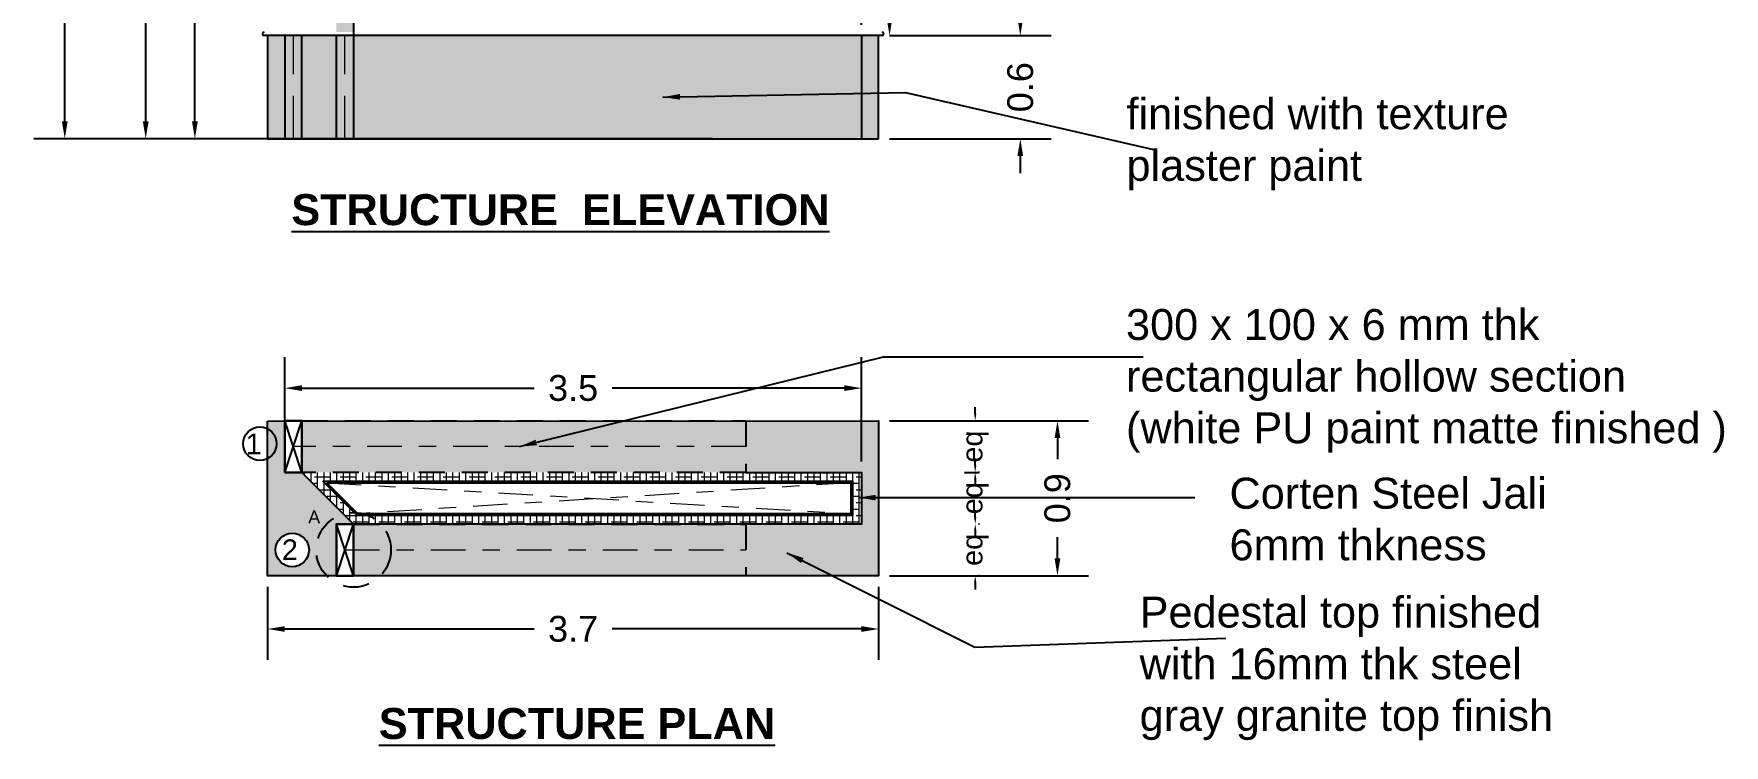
# Model space of a CAD drawing. Header units: metres. Extents: x 6 to 601, y -20 to 118.
# Drawn here: x 88.38 to 98.21, y 11.43 to 15.56 of the extents above; entities that cross this region are included whole.
import ezdxf

# ---------------------------------------------------------------- set-up
doc = ezdxf.new("R2010")
doc.units = ezdxf.units.M
doc.header["$MEASUREMENT"] = 0
for name, pattern in [('ACAD_ISO02W100', [15, 12, -3]), ('DASHDOT', [1, 0.5, -0.25, 0, -0.25]), ('DASHED', [0.75, 0.5, -0.25]), ('HIDDEN', [0.375, 0.25, -0.125])]:
    doc.linetypes.add(name, pattern=pattern)
doc.layers.add('grid', color=8, linetype='ACAD_ISO02W100', lineweight=0)
for name, color, linetype in [('HATCH', 8, 'Continuous'), ('PEDESTAL', 240, 'HIDDEN'), ('ProfileEdges', 7, 'Continuous')]:
    doc.layers.add(name, color=color, linetype=linetype)
doc.styles.add('AR', font='arial.ttf')
doc.styles.add('PDF Arial', font='arial.ttf')
doc.styles.get("Standard").update_dxf_attribs({"font": 'arial.ttf'})
doc.dimstyles.get("Standard").update_dxf_attribs({"dimtxt": 0.18, "dimasz": 0.18, "dimexe": 0.18, "dimexo": 0.0625, "dimgap": 0.09, "dimtad": 0, "dimdec": 4, "dimzin": 0, "dimdsep": 46, "dimtxsty": 'Standard', "dimcen": 0.09, "dimadec": 0, "dimazin": 0, "dimtfac": 1, "dimtdec": 4, "dimtofl": 0, "dimtmove": 0, "dimatfit": 3, "dimfxl": 1, "dimtolj": 1, "dimtzin": 0, "dimarcsym": 0})

# ---------------------------------------------------------------- blocks, each defined once
blk = doc.blocks.new('*D154')
at = {"color": 0, "lineweight": -2, "transparency": 16777216}
for p, q in [((89.62800669871646, 17.96987721770713), (89.13961481168604, 17.96987721770713)), ((89.31961481168605, 17.86987721770713), (89.31961481168605, 16.68611528046362)), ((89.31961481168605, 15.04987721770851), (89.31961481168605, 16.23363915495202)), ((89.62800669871646, 14.94987721770851), (89.13961481168604, 14.94987721770851))]:
    blk.add_line(p, q, dxfattribs=at)
at = {"color": 0, "transparency": 16777216}
for points in [[(89.30294814501939, 17.86987721770713), (89.33628147835272, 17.86987721770713), (89.31961481168605, 17.96987721770713)], [(89.30294814501939, 15.04987721770851), (89.33628147835272, 15.04987721770851), (89.31961481168605, 14.94987721770851)]]:
    blk.add_solid(points, dxfattribs=at)
at = {"layer": 'Defpoints', "color": 0, "transparency": 16777216}
for p in [(89.69050669871646, 17.96987721770713), (89.31961481168605, 14.94987721770851), (89.69050669871646, 14.94987721770851)]:
    blk.add_point(p, dxfattribs=at)
at = {"color": 0, "transparency": 16777216, "insert": (89.31961481168604, 16.45987721770779), "char_height": 0.15, "attachment_point": 5, "rotation": 90}
blk.add_mtext('\\A1;3.0', dxfattribs=at)
blk = doc.blocks.new('*D156')
at = {"color": 0, "lineweight": -2, "transparency": 16777216}
for p, q in [((93.85692280668077, 13.35070161695063), (93.85692280668077, 13.39070161695063)), ((93.7954219275343, 13.31070161695063), (93.87692280668077, 13.31070161695063)), ((93.79542084267266, 13.01070171874564), (93.87692280668077, 13.01070171874564)), ((93.85692280668077, 12.97070171874564), (93.85692280668077, 12.93070171874564))]:
    blk.add_line(p, q, dxfattribs=at)
at = {"color": 0, "transparency": 16777216}
for points in [[(93.85025614001411, 13.35070161695063), (93.86358947334743, 13.35070161695063), (93.85692280668077, 13.31070161695063)], [(93.85025614001411, 12.97070171874564), (93.86358947334743, 12.97070171874564), (93.85692280668077, 13.01070171874564)]]:
    blk.add_solid(points, dxfattribs=at)
at = {"layer": 'Defpoints', "color": 0, "transparency": 16777216}
for p in [(93.2954219275343, 13.31070161695063), (93.29542084267266, 13.01070171874564), (93.85692280668077, 13.01070171874564)]:
    blk.add_point(p, dxfattribs=at)
at = {"color": 0, "transparency": 16777216, "insert": (93.85692280668076, 13.16070166784813), "char_height": 0.12, "attachment_point": 5, "rotation": 90}
blk.add_mtext('\\A1;eq', dxfattribs=at)
blk = doc.blocks.new('*D157')
at = {"color": 0, "lineweight": -2, "transparency": 16777216}
for p, q in [((93.85692280668077, 13.05070140569211), (93.85692280668077, 13.09070140569211)), ((93.88199068407263, 13.01070140569211), (93.87692280668077, 13.01070140569211)), ((93.88199068407263, 12.71070161695027), (93.87692280668077, 12.71070161695027)), ((93.85692280668077, 12.67070161695027), (93.85692280668077, 12.63070161695027))]:
    blk.add_line(p, q, dxfattribs=at)
at = {"color": 0, "transparency": 16777216}
for points in [[(93.85025614001411, 13.05070140569211), (93.86358947334743, 13.05070140569211), (93.85692280668077, 13.01070140569211)], [(93.85025614001411, 12.67070161695027), (93.86358947334743, 12.67070161695027), (93.85692280668077, 12.71070161695027)]]:
    blk.add_solid(points, dxfattribs=at)
at = {"layer": 'Defpoints', "color": 0, "transparency": 16777216}
for p in [(93.38199068407263, 13.01070140569211), (93.38199068407263, 12.71070161695027), (93.85692280668077, 12.71070161695027)]:
    blk.add_point(p, dxfattribs=at)
at = {"color": 0, "transparency": 16777216, "insert": (93.85692280668076, 12.86070151132118), "char_height": 0.12, "attachment_point": 5, "rotation": 90}
blk.add_mtext('\\A1;eq', dxfattribs=at)
blk = doc.blocks.new('*D158')
at = {"color": 0, "lineweight": -2, "transparency": 16777216}
for p, q in [((93.85692280668077, 12.75070161695027), (93.85692280668077, 12.79070161695027)), ((93.88199068407263, 12.71070161695027), (93.87692280668077, 12.71070161695027)), ((93.88199068407263, 12.41070161694918), (93.87692280668077, 12.41070161694918)), ((93.85692280668077, 12.37070161694918), (93.85692280668077, 12.33070161694918))]:
    blk.add_line(p, q, dxfattribs=at)
at = {"color": 0, "transparency": 16777216}
for points in [[(93.85025614001411, 12.75070161695027), (93.86358947334743, 12.75070161695027), (93.85692280668077, 12.71070161695027)], [(93.85025614001411, 12.37070161694918), (93.86358947334743, 12.37070161694918), (93.85692280668077, 12.41070161694918)]]:
    blk.add_solid(points, dxfattribs=at)
at = {"layer": 'Defpoints', "color": 0, "transparency": 16777216}
for p in [(93.38199068407263, 12.71070161695027), (93.38199068407263, 12.41070161694918), (93.85692280668077, 12.41070161694918)]:
    blk.add_point(p, dxfattribs=at)
at = {"color": 0, "transparency": 16777216, "insert": (93.85692280668076, 12.5607016169488), "char_height": 0.12, "attachment_point": 5, "rotation": 90}
blk.add_mtext('\\A1;eq', dxfattribs=at)
blk = doc.blocks.new('*D159')
at = {"color": 0, "lineweight": -2, "transparency": 16777216}
for p, q in [((93.35792083397789, 13.31070161695063), (94.51510313871049, 13.31070161695063)), ((94.33510313871048, 13.21070161695063), (94.33510313871048, 13.08740011626777)), ((94.33510313871048, 12.51070161694918), (94.33510313871048, 12.63400311763203)), ((93.35781470047046, 12.41070161694918), (94.51510313871049, 12.41070161694918))]:
    blk.add_line(p, q, dxfattribs=at)
at = {"color": 0, "transparency": 16777216}
for points in [[(94.31843647204381, 13.21070161695063), (94.35176980537715, 13.21070161695063), (94.33510313871048, 13.31070161695063)], [(94.31843647204381, 12.51070161694918), (94.35176980537715, 12.51070161694918), (94.33510313871048, 12.41070161694918)]]:
    blk.add_solid(points, dxfattribs=at)
at = {"layer": 'Defpoints', "color": 0, "transparency": 16777216}
for p in [(93.29542083397789, 13.31070161695063), (93.29531470047046, 12.41070161694918), (94.33510313871048, 12.41070161694918)]:
    blk.add_point(p, dxfattribs=at)
at = {"color": 0, "transparency": 16777216, "insert": (94.33510313871047, 12.86070161694987), "char_height": 0.15, "attachment_point": 5, "rotation": 90}
blk.add_mtext('\\A1;0.9', dxfattribs=at)
blk = doc.blocks.new('*D160')
at = {"color": 0, "lineweight": -2, "transparency": 16777216}
for p, q in [((89.8424530917415, 13.07320161695681), (89.84245307330734, 13.68038734759621)), ((93.19542083208, 13.07320171875291), (93.19542081364584, 13.68038744939231)), ((89.94245307877213, 13.50038735063221), (91.29188033229745, 13.50038739160082)), ((93.09542081911064, 13.50038744635632), (91.74599356558532, 13.5003874053877))]:
    blk.add_line(p, q, dxfattribs=at)
at = {"color": 0, "transparency": 16777216}
for points in [[(89.94245307826614, 13.51705401729888), (89.94245307927814, 13.48372068396554), (89.84245307877214, 13.50038734759621)], [(93.09542081860465, 13.51705411302298), (93.09542081961665, 13.48372077968965), (93.19542081911064, 13.50038744939232)]]:
    blk.add_solid(points, dxfattribs=at)
at = {"layer": 'Defpoints', "color": 0, "transparency": 16777216}
for p in [(89.84245307877214, 13.50038734759621), (89.842453093639, 13.01070161695681), (93.1954208339775, 13.01070171875291)]:
    blk.add_point(p, dxfattribs=at)
at = {"color": 0, "transparency": 16777216, "insert": (91.51893694894139, 13.50038739849426), "char_height": 0.15, "width": 0.2723738061296365, "attachment_point": 5, "rotation": 1.7394999081662939e-06}
blk.add_mtext('\\A1;3.5', dxfattribs=at)
blk = doc.blocks.new('*D161')
at = {"color": 0, "lineweight": -2, "transparency": 16777216}
for p, q in [((92.32994640583999, 21.7498772177096), (88.85377329173994, 21.7498772177096)), ((89.03377329173995, 21.6498772177096), (89.03377329173995, 18.576984993971)), ((89.03377329173995, 15.04987721770851), (89.03377329173995, 18.12276944144712)), ((92.32994640583999, 14.94987721770851), (88.85377329173994, 14.94987721770851))]:
    blk.add_line(p, q, dxfattribs=at)
at = {"color": 0, "transparency": 16777216}
for points in [[(89.01710662507328, 21.6498772177096), (89.05043995840661, 21.6498772177096), (89.03377329173995, 21.7498772177096)], [(89.01710662507328, 15.04987721770851), (89.05043995840661, 15.04987721770851), (89.03377329173995, 14.94987721770851)]]:
    blk.add_solid(points, dxfattribs=at)
at = {"layer": 'Defpoints', "color": 0, "transparency": 16777216}
for p in [(92.39244640583999, 21.7498772177096), (89.03377329173995, 14.94987721770851), (92.39244640583999, 14.94987721770851)]:
    blk.add_point(p, dxfattribs=at)
at = {"color": 0, "transparency": 16777216, "insert": (89.03377329173993, 18.34987721770903), "char_height": 0.15, "attachment_point": 5, "rotation": 90}
blk.add_mtext('\\A1;6.8', dxfattribs=at)
blk = doc.blocks.new('*D162')
at = {"color": 0, "lineweight": -2, "transparency": 16777216}
for p, q in [((92.32994640583817, 22.68037068340166), (88.38310766131927, 22.68037068340166)), ((88.56310766131926, 22.58037068340165), (88.56310766131926, 19.04105505560283)), ((88.56310766131926, 15.04987721770851), (88.56310766131926, 18.58919284550733)), ((92.32994640583817, 14.94987721770851), (88.38310766131927, 14.94987721770851))]:
    blk.add_line(p, q, dxfattribs=at)
at = {"color": 0, "transparency": 16777216}
for points in [[(88.5464409946526, 22.58037068340165), (88.57977432798593, 22.58037068340165), (88.56310766131926, 22.68037068340166)], [(88.5464409946526, 15.04987721770851), (88.57977432798593, 15.04987721770851), (88.56310766131926, 14.94987721770851)]]:
    blk.add_solid(points, dxfattribs=at)
at = {"layer": 'Defpoints', "color": 0, "transparency": 16777216}
for p in [(92.39244640583817, 22.68037068340166), (88.56310766131926, 14.94987721770851), (92.39244640583817, 14.94987721770851)]:
    blk.add_point(p, dxfattribs=at)
at = {"color": 0, "transparency": 16777216, "insert": (88.56310766131925, 18.81512395055505), "char_height": 0.15, "attachment_point": 5, "rotation": 90}
blk.add_mtext('\\A1;7.7', dxfattribs=at)
blk = doc.blocks.new('*D165')
at = {"color": 0, "lineweight": -2, "transparency": 16777216}
for p, q in [((94.11920357097004, 15.64926652259203), (94.11920357097004, 15.74926652259203)), ((93.5029201668494, 15.54926652259203), (94.29920357097005, 15.54926652259203)), ((93.35792083397789, 14.9490425010081), (94.29920357097005, 14.9490425010081)), ((94.11920357097004, 14.8490425010081), (94.11920357097004, 14.7490425010081))]:
    blk.add_line(p, q, dxfattribs=at)
at = {"color": 0, "transparency": 16777216}
for points in [[(94.10253690430338, 15.64926652259203), (94.13587023763671, 15.64926652259203), (94.11920357097004, 15.54926652259203)], [(94.10253690430338, 14.8490425010081), (94.13587023763671, 14.8490425010081), (94.11920357097004, 14.9490425010081)]]:
    blk.add_solid(points, dxfattribs=at)
at = {"layer": 'Defpoints', "color": 0, "transparency": 16777216}
for p in [(93.4404201668494, 15.54926652259203), (93.29542083397789, 14.9490425010081), (94.11920357097004, 14.9490425010081)]:
    blk.add_point(p, dxfattribs=at)
at = {"color": 0, "transparency": 16777216, "insert": (94.11920357097003, 15.24915451180004), "char_height": 0.15, "attachment_point": 5, "rotation": 90}
blk.add_mtext('\\A1;0.6', dxfattribs=at)
blk = doc.blocks.new('*D153')
at = {"color": 0, "lineweight": -2, "transparency": 16777216}
for p, q in [((89.74245309363863, 12.34649757118315), (89.74245309363863, 11.92090950007908)), ((93.29542083397786, 12.34649757118315), (93.29542083397786, 11.92090950007908)), ((89.84245309363862, 12.10090950007908), (91.29244310296241, 12.10090950007908)), ((93.19542083397786, 12.10090950007908), (91.74543082465408, 12.10090950007908))]:
    blk.add_line(p, q, dxfattribs=at)
at = {"color": 0, "transparency": 16777216}
for points in [[(89.84245309363862, 12.11757616674575), (89.84245309363862, 12.08424283341242), (89.74245309363863, 12.10090950007908)], [(93.19542083397786, 12.11757616674575), (93.19542083397786, 12.08424283341242), (93.29542083397786, 12.10090950007908)]]:
    blk.add_solid(points, dxfattribs=at)
at = {"layer": 'Defpoints', "color": 0, "transparency": 16777216}
for p in [(89.74245309363863, 12.40899757118315), (93.29542083397786, 12.40899757118315), (93.29542083397786, 12.10090950007908)]:
    blk.add_point(p, dxfattribs=at)
at = {"color": 0, "transparency": 16777216, "insert": (91.51893696380824, 12.10090950007908), "char_height": 0.15, "attachment_point": 5}
blk.add_mtext('\\A1;3.7', dxfattribs=at)
blk = doc.blocks.new('*D174')
at = {"color": 0, "lineweight": -2, "transparency": 16777216}
for p, q in [((93.25242569221699, 17.64177455850429), (93.53872478043037, 17.64177455850429)), ((93.35872478043036, 17.54177455850429), (93.35872478043036, 16.81261236160976)), ((93.35872478043036, 15.64926652259203), (93.35872478043036, 16.38592068357429)), ((93.35792083397789, 15.54926652259203), (93.53872478043037, 15.54926652259203))]:
    blk.add_line(p, q, dxfattribs=at)
at = {"color": 0, "transparency": 16777216}
for points in [[(93.3420581137637, 17.54177455850429), (93.37539144709703, 17.54177455850429), (93.35872478043036, 17.64177455850429)], [(93.3420581137637, 15.64926652259203), (93.37539144709703, 15.64926652259203), (93.35872478043036, 15.54926652259203)]]:
    blk.add_solid(points, dxfattribs=at)
at = {"layer": 'Defpoints', "color": 0, "transparency": 16777216}
for p in [(93.18992569221699, 17.64177455850429), (93.29542083397789, 15.54926652259203), (93.35872478043036, 15.54926652259203)]:
    blk.add_point(p, dxfattribs=at)
at = {"color": 0, "transparency": 16777216, "insert": (93.35872478043035, 16.599266522592), "char_height": 0.15, "attachment_point": 5, "rotation": 90}
blk.add_mtext('\\A1;2.1', dxfattribs=at)
blk = doc.blocks.new('*D176')
at = {"color": 0, "lineweight": -2, "transparency": 16777216}
for p, q in [((90.24244640583669, 15.96966489920109), (90.24244640583669, 15.52217167796572)), ((93.1954208339775, 15.61176652259202), (93.1954208339775, 15.88217167796572)), ((90.34244640583668, 15.70217167796572), (91.4926955571513, 15.70217167796572)), ((93.0954208339775, 15.70217167796572), (91.94517168266289, 15.70217167796572))]:
    blk.add_line(p, q, dxfattribs=at)
at = {"color": 0, "transparency": 16777216}
for points in [[(90.34244640583668, 15.71883834463238), (90.34244640583668, 15.68550501129905), (90.24244640583669, 15.70217167796572)], [(93.0954208339775, 15.71883834463238), (93.0954208339775, 15.68550501129905), (93.1954208339775, 15.70217167796572)]]:
    blk.add_solid(points, dxfattribs=at)
at = {"layer": 'Defpoints', "color": 0, "transparency": 16777216}
for p in [(90.24244640583669, 16.03216489920109), (90.24244640583669, 15.70217167796572), (93.1954208339775, 15.54926652259202)]:
    blk.add_point(p, dxfattribs=at)
at = {"color": 0, "transparency": 16777216, "insert": (91.71893361990709, 15.70217167796572), "char_height": 0.15, "attachment_point": 5}
blk.add_mtext('\\A1;3.0', dxfattribs=at)

msp = doc.modelspace()

# ---------------------------------------------------------------- hatches: boundary and pattern name
at = {"lineweight": 0, "true_color": 0xc7c8ca, "transparency": 33554559}
h = msp.add_hatch(color=9, dxfattribs=at)
h.dxf.hatch_style = 1
h.paths.add_polyline_path([(90.24244640583669, 15.54926652259202), (90.19244640583743, 15.54926652259202), (90.19244640583742, 14.9498772177085), (90.24244640583669, 14.9498772177085)])
edge = h.paths.add_edge_path()
edge.add_line((90.19244640583742, 15.56926652259202), (90.24244640583669, 15.56926652259202))
edge.add_line((90.24244640583669, 15.56926652259202), (90.24244640583669, 17.6713441146476))
edge.add_arc((95.68344140976511, 17.34194358413617), 5.45095691986969, 126.7453036414642, 176.5355136437819, ccw=False)
edge.add_line((92.4223577976299, 21.70981091464638), (92.39244640583814, 21.74987721770778))
edge.add_arc((95.68269950307385, 17.34258388096205), 5.499999999999313, 126.743080894692, 176.5884341390423)
edge.add_line((90.19244640583742, 17.66987721770785), (90.19244640583742, 15.56926652259202))
edge = h.paths.add_edge_path()
edge.add_line((90.14244640583814, 15.56926652259202), (90.19244640583742, 15.56926652259203))
edge.add_line((90.19244640583742, 15.56926652259202), (90.19244640583742, 17.66987721770785))
edge.add_arc((95.68269950307386, 17.34258388096205), 5.499999999999324, 126.74308089469201, 176.5884341390422, ccw=False)
edge.add_line((92.39244640583814, 21.74987721770778), (92.36253501404457, 21.78994352076917))
edge.add_arc((95.68233464259156, 17.34289877097815), 5.549529401701067, 126.7420071918242, 176.622174551924)
edge.add_line((90.14244640583814, 17.66987721770785), (90.14244640583814, 15.56926652259202))
h.paths.add_polyline_path([(90.19244640583742, 15.54926652259201), (90.14244640583813, 15.54926652259201), (90.14244640583814, 14.9498772177085), (90.19244640583742, 14.9498772177085)])
at = {"true_color": 0xf27172, "transparency": 33554687}
h = msp.add_hatch(color=11, dxfattribs=at)
h.dxf.hatch_style = 1
h.paths.add_polyline_path([(93.29542083397786, 15.54926652259202), (89.74244640583669, 15.54926652259202), (89.74244640583669, 14.94987721771214), (93.29542083397786, 14.94904250100809)])
at = {"true_color": 0xf27172, "transparency": 33554495}
h = msp.add_hatch(color=11, dxfattribs=at)
h.dxf.hatch_style = 1
h.paths.add_polyline_path([(89.94245309363936, 13.01070161695681), (89.842453093639, 13.01070161695681), (89.842453093639, 13.30904553381358), (89.74245309363863, 13.30899757118642), (89.74245309363863, 13.26396680885038, -0.2801050535840721), (89.79503043873166, 13.17747749544471, -0.2801050535840721), (89.74245309363863, 13.09098818203903), (89.74245309363863, 12.40899757118315), (90.0869024346856, 12.40916277813636, -0.1955241928836207), (90.02528791101211, 12.56070161695608, -0.335747065559296), (90.18345528505088, 12.76969493137671)])
h.paths.add_polyline_path([(89.9832290665484, 12.56037256373203, -1), (89.78837749060273, 12.56037256373203, -1)], flags=0)
h.paths.add_polyline_path([(90.14244749939274, 12.71070161695572), (90.24244749939493, 12.71070161695572), (90.18345528505088, 12.76969493137671, 0.3357470655592973), (90.02528791101211, 12.56070161695608, 0.1955241928836206), (90.0869024346856, 12.40916277813636), (90.14194335280949, 12.4091891772067), (90.14244749939274, 12.41070161695644)])
h.paths.add_polyline_path([(89.9832290665484, 12.56037256373203, 1), (89.78837749060273, 12.56037256373203, 1)], flags=16)
h.paths.add_polyline_path([(89.74245309363863, 13.26396680885038), (89.74245309363863, 13.09098818203903, 0.2801050535840721), (89.79503043873166, 13.17747749544471, 0.2801050535840721)], flags=17)
at = {"lineweight": 0, "true_color": 0xc7c8ca, "transparency": 33554559}
h = msp.add_hatch(color=9, dxfattribs=at)
h.dxf.hatch_style = 1
h.paths.add_polyline_path([(92.52235889118668, 13.16070161695644), (92.52235889118668, 13.3107016169579), (89.94245309363936, 13.3107016169579), (89.94245309363936, 13.16070161695644)])
h.paths.add_polyline_path([(92.52235889118668, 13.01070161695681), (92.52235889118668, 13.16070161695644), (89.94245309363936, 13.16070161695644), (89.94245309363936, 13.01070161695681)])
at = {"true_color": 0xf27172, "transparency": 33554495}
h = msp.add_hatch(color=11, dxfattribs=at)
h.dxf.hatch_style = 1
h.paths.add_polyline_path([(93.29542083397786, 13.31070166785686), (92.52235889118668, 13.31033088703952), (92.52235889118668, 13.01070145365158), (93.1954208339775, 13.01070171875291), (93.1954208339775, 12.71070161695754), (92.52235889118668, 12.71070161695754), (92.52235889118668, 12.41033088703625), (93.29542083397786, 12.41070166785359)])
h.paths.add_polyline_path([(89.95944680933367, 12.67366035770148), (90.0671378052409, 12.67366035770148), (90.0671378052409, 12.82821356370421), (89.95944680933367, 12.82821356370421)], flags=9)
at = {"lineweight": 0, "true_color": 0x636466, "transparency": 33554559}
h = msp.add_hatch(dxfattribs=at)
h.set_pattern_fill('ANSI38', color=251, scale=0.3, angle=45)
h.set_pattern_definition([(90, (-10355.96706636812, -10908.10415201578), (-0.03750000000000001, 0), []), (180, (-10355.96706636812, -10908.10415201578), (-0.07500000000000001, -0.03749999999999999), [0.09375, -0.05624999999999999])])
h.paths.add_polyline_path([(93.1954208339775, 13.01070171875291), (92.52235889118668, 13.01070145365158), (89.94245309363936, 13.01070161695681), (90.24244749939311, 12.71070161695754), (93.1954208339775, 12.71070161695754)])
h.paths.add_polyline_path([(93.14320626730108, 12.76070161695681), (90.26315845060157, 12.76070161695681), (90.06316293298181, 12.96070086405781), (93.14320626730108, 12.96070169330234)], flags=16)
h.paths.add_polyline_path([(93.13411500633987, 12.77070161695703), (90.26730064084217, 12.77070161695703), (90.08730473798636, 12.95070087634669), (93.13411500633987, 12.95070168821259)], flags=0)
at = {"lineweight": 0, "true_color": 0xc7c8ca, "transparency": 33554559}
h = msp.add_hatch(color=9, dxfattribs=at)
h.dxf.hatch_style = 1
edge = h.paths.add_edge_path()
edge.add_line((90.39947707248388, 12.71070161695754), (92.52235889118668, 12.71070161695754))
edge.add_line((92.52235889118668, 12.71070161695754), (92.52235889118668, 12.56070161695608))
edge.add_line((92.52235889118668, 12.56070161695608), (90.45960708777233, 12.56070161695608))
edge.add_arc((90.24244749939311, 12.56070161695608), 0.2171595883800705, 359.9999999999831, 403.6884178243488)
edge = h.paths.add_edge_path()
edge.add_line((90.45960708777233, 12.56070161695608), (92.52235889118668, 12.56070161695608))
edge.add_line((92.52235889118668, 12.56070161695608), (92.52235889118668, 12.41070161695644))
edge.add_line((92.52235889118668, 12.41070161695463), (90.39947707248388, 12.41070161695463))
edge.add_arc((90.24244749939311, 12.56070161695608), 0.2171595883800703, 316.3115821757822, 360.0000000000066)
edge = h.paths.add_edge_path()
edge.add_line((90.24244749939311, 12.71070161695754), (90.39947707248388, 12.71070161695754))
edge.add_arc((90.24244749939311, 12.56070161695608), 0.2171595883800727, 359.9999999999831, 403.68841782434873, ccw=False)
edge.add_line((90.45960708777233, 12.56070161695608), (90.24244749939311, 12.56070161695608))
edge.add_line((90.24244749939311, 12.56070161695608), (90.24244749939311, 12.71070161695754))
edge = h.paths.add_edge_path()
edge.add_line((90.24244749939311, 12.56070161695608), (90.45960708777233, 12.56070161695608))
edge.add_arc((90.24244749939311, 12.56070161695608), 0.2171595883800705, 316.31158217578223, 360.00000000000654, ccw=False)
edge.add_line((90.39947707248388, 12.41070161695644), (90.24244749939311, 12.41070161695644))
edge.add_line((90.24244749939311, 12.41070161695644), (90.24244749939311, 12.56070161695608))

# ---------------------------------------------------------------- linework, layer by layer
for p, q in [((89.74244640583669, 15.54926652259202), (89.72244640583669, 15.54926652259202)), ((93.31542083397785, 15.54926652259202), (89.74244640583669, 15.54926652259202)), ((89.842453093639, 13.01070161695681), (89.94245309363936, 13.31070161695608)), ((89.94245309363936, 13.01070161695681), (89.842453093639, 13.31070161695608)), ((90.14244749939274, 12.41070161695644), (90.24244749939311, 12.71070161695572)), ((90.24244749939311, 12.41070161695644), (90.14244749939274, 12.71070161695572))]:
    msp.add_line(p, q)
at = {"color": 252, "linetype": 'DASHDOT', "lineweight": 20, "ltscale": 0.4, "true_color": 0x939598}
for p, q in [((92.52235889118668, 13.16070161695644), (89.89245309364009, 13.16070161695644)), ((90.08730473798636, 12.95070087634669), (93.13411500633987, 12.77070161695703)), ((93.13411500633987, 12.95070168821259), (90.26730064084217, 12.77070161695703)), ((90.19244749939202, 12.56070161695608), (92.52235889118668, 12.56070161695608))]:
    msp.add_line(p, q, dxfattribs=at)
for points in [[(89.84244640583705, 15.54926652259202), (89.84244640583705, 14.9498772177085), (89.94244640583742, 14.9498772177085), (89.94244640583742, 15.54926652259202)], [(90.24244640583669, 15.54926652259202), (90.24244640583669, 14.9498772177085), (90.14244640583814, 14.9498772177085), (90.14244640583814, 15.54926652259202)], [(92.52235889118668, 13.01070145365158), (93.1954208339775, 13.01070171875291), (93.1954208339775, 12.71070161695754), (90.24244749939311, 12.71070161695754), (89.94245309363936, 13.01070161695681)]]:
    msp.add_lwpolyline(points)
at = {"lineweight": 30}
for points in [[(89.842453093639, 13.01070161695681), (89.94245309363936, 13.01070161695681), (89.94245309363936, 13.31070161695608), (89.842453093639, 13.31070161695608), (89.842453093639, 13.01070161695681)], [(90.14244749939274, 12.41070161695644), (90.24244749939311, 12.41070161695644), (90.24244749939311, 12.71070161695572), (90.14244749939274, 12.71070161695572), (90.14244749939274, 12.41070161695644)]]:
    msp.add_lwpolyline(points, dxfattribs=at)
at = {"linetype": 'DASHED', "ltscale": 0.3}
for points in [[(89.94245309363936, 13.3107016169579), (92.52235889118668, 13.3107016169579), (92.52235889118668, 13.01070161695681), (89.94245309363936, 13.01070161695681)], [(90.24244749939311, 12.71070161695754), (92.52235889118668, 12.71070161695572), (92.52235889118668, 12.41070161695463), (90.24244749939311, 12.41070161695644)]]:
    msp.add_lwpolyline(points, dxfattribs=at)
for points in [[(90.06316293298181, 12.96070086405781), (93.14320626730108, 12.96070169330234), (93.14320626730108, 12.76070161695681), (90.26315845060157, 12.76070161695681)], [(90.08730473798636, 12.95070087634669), (93.13411500633987, 12.95070168821259), (93.13411500633987, 12.77070161695703), (90.26730064084217, 12.77070161695703)]]:
    msp.add_lwpolyline(points, close=True)
for centre in [(89.69760465075882, 13.17747749544471), (89.88580327857557, 12.56037256373203)]:
    msp.add_circle(centre, 0.09742578797283351)
at = {"color": 1, "linetype": 'DASHED', "lineweight": 25, "ltscale": 0.3}
msp.add_circle((90.2424474993922, 12.56070161695608), 0.2171595883800914, dxfattribs=at)
for centre, start, end in [((89.72244640583669, 15.55926652259202), 90, 270), ((93.31542083397785, 15.55926652259202), 270, 90)]:
    msp.add_arc(centre, 0.009999999999999787, start, end)
at = {"layer": 'grid', "linetype": 'HIDDEN'}
for points in [[(89.89244640583814, 14.9498772177085), (89.89244640583814, 15.54926652259202)], [(90.19244640583742, 14.9498772177085), (90.19244640583742, 15.54926652259202)]]:
    msp.add_lwpolyline(points, dxfattribs=at)
at = {"layer": 'PEDESTAL', "linetype": 'Continuous', "ltscale": 0.5, "transparency": 33554687}
msp.add_lwpolyline([(93.29542083397786, 14.94904250100809), (93.29542083397786, 15.54926652259202), (89.74244640583669, 15.54926652259202), (89.74244640583669, 14.94987721771214)], close=True, dxfattribs=at)
at = {"layer": 'PEDESTAL', "linetype": 'Continuous', "ltscale": 0.5}
msp.add_lwpolyline([(89.74245309363863, 13.30899757118642), (93.29542083397786, 13.31070166785686), (93.29542083397786, 12.41070166785359), (89.74245309363863, 12.40899757118315)], close=True, dxfattribs=at)
at = {"layer": 'ProfileEdges', "color": 32, "true_color": 0xcd6928}
msp.add_lwpolyline([(93.1954208339775, 15.54926652259202), (93.1954208339775, 14.9498772177085)], dxfattribs=at)

# ---------------------------------------------------------------- texts
at = {"layer": 'HATCH', "color": 10, "insert": (90.0483878052409, 12.71461363191703), "char_height": 0.075, "width": 0.9936109016357975, "attachment_point": 9, "style": 'PDF Arial'}
msp.add_mtext('A', dxfattribs=at)
at = {"layer": 'ProfileEdges', "style": 'AR'}
for s, width, heights, insert, char_height, attachment_point in [('finished with texture plaster paint', 2.975421713529443, [1.120349394009668], (94.7366314258193, 15.18507688301724), 0.18, 1), ('{\\fArial|b1|i0|c0|p34;\\LSTRUCTURE  ELEVATION}', 8.967783655600329, [0], (89.88053312946425, 14.62756862540296), 0.18, 1), ('300 x 100 x 6 mm thk rectangular hollow section   (white PU paint matte finished )', 3.586896527584486, [0], (94.7338061903242, 13.96010193671726), 0.18, 1), ('1', 2.826833377745672, [0], (89.70818947288393, 13.2366969438486), 0.12, 3), ('Corten Steel Jali\\P6mm thkness', 2.764322786391403, [0], (95.33555991093274, 12.97997306926455), 0.18, 1), ('2', 2.826833377745672, [0], (89.91866615211069, 12.62150934333478), 0.12, 3), ('Pedestal top finished with 16mm thk steel gray granite top finish', 2.612840981057786, [1.19490301872175], (94.81309153888915, 12.28908319676766), 0.18, 1), ('{\\fArial|b1|i0|c0|p34;\\LSTRUCTURE PLAN}', 8.967783655600329, [0], (90.3890918230772, 11.6417831258059), 0.18, 1)]:
    msp.add_mtext_dynamic_manual_height_columns(s, width=width, gutter_width=1, heights=heights, dxfattribs=dict(at, insert=insert, char_height=char_height, attachment_point=attachment_point))

# ---------------------------------------------------------------- dimensions: what is measured, and where the dimension line sits
at = {"color": 251, "true_color": 0x636466}
for base, p1, p2, picture, middle in [((88.56310766131926, 14.94987721770851), (92.39244640583814, 22.68037068340165), (92.39244640583814, 14.9498772177085), '*D162', (88.56310766131925, 18.81512395055505)), ((89.03377329173995, 14.94987721770851), (92.39244640583996, 21.7498772177096), (92.39244640583996, 14.9498772177085), '*D161', (89.03377329173993, 18.34987721770903)), ((89.31961481168605, 14.94987721770851), (89.69050669871643, 17.96987721770712), (89.69050669871643, 14.9498772177085), '*D154', (89.31961481168604, 16.45987721770779)), ((94.33510313871048, 12.41070161694918), (93.29542083397786, 13.31070161695062), (93.29531470047043, 12.41070161694917), '*D159', (94.33510313871047, 12.86070161694987))]:
    dim = msp.add_linear_dim(base=base, p1=p1, p2=p2, angle=90, dimstyle='Standard', override={"dimtxt": 0.15, "dimasz": 0.1, "dimdec": 1, "dimtdec": 1}, dxfattribs=at)
    dim.commit()
    dim.dimension.update_dxf_attribs({"geometry": picture, "text_midpoint": middle})
for base, p1, p2, picture, middle in [((93.35872478043036, 15.54926652259203), (93.18992569221696, 17.64177455850428), (93.29542083397786, 15.54926652259202), '*D174', (93.35872478043035, 16.599266522592)), ((94.11920357097004, 14.9490425010081), (93.44042016684938, 15.54926652259202), (93.29542083397786, 14.94904250100809), '*D165', (94.11920357097003, 15.24915451180004))]:
    dim = msp.add_linear_dim(base=base, p1=p1, p2=p2, angle=90, dimstyle='Standard', override={"dimtxt": 0.15, "dimasz": 0.1, "dimdec": 1, "dimtdec": 1}, dxfattribs=at)
    dim.commit()
    dim.dimension.update_dxf_attribs({"geometry": picture, "text_midpoint": middle, "dimtype": 160})
dim = msp.add_linear_dim(base=(90.24244640583669, 15.70217167796572), p1=(93.1954208339775, 15.54926652259202), p2=(90.24244640583669, 16.03216489920109), dimstyle='Standard', override={"dimtxt": 0.15, "dimasz": 0.1, "dimdec": 1, "dimtdec": 1}, dxfattribs=at)
dim.commit()
dim.dimension.update_dxf_attribs({"geometry": '*D176', "text_midpoint": (91.71893361990709, 15.70217167796572)})
dim = msp.add_aligned_dim(p1=(93.1954208339775, 13.01070171875291), p2=(89.842453093639, 13.01070161695681), distance=-0.4896857306393996, text='3.5', dimstyle='Standard', override={"dimtxt": 0.15, "dimasz": 0.1, "dimdec": 1, "dimtdec": 1}, dxfattribs=at)
dim.commit()
dim.dimension.update_dxf_attribs({"geometry": '*D160', "text_midpoint": (91.51893694894139, 13.50038739849426)})
for base, p1, p2, picture, middle in [((93.85692280668077, 13.01070171874564), (93.29542192753428, 13.31070161695062), (93.29542084267263, 13.01070171874564), '*D156', (93.85692280668076, 13.16070166784813)), ((93.85692280668077, 12.71070161695027), (93.3819906840726, 13.0107014056921), (93.3819906840726, 12.71070161695026), '*D157', (93.85692280668076, 12.86070151132118)), ((93.85692280668077, 12.41070161694918), (93.3819906840726, 12.71070161695026), (93.3819906840726, 12.41070161694917), '*D158', (93.85692280668076, 12.5607016169488))]:
    dim = msp.add_linear_dim(base=base, p1=p1, p2=p2, angle=90, text='eq', dimstyle='Standard', override={"dimtxt": 0.12, "dimasz": 0.04, "dimexe": 0.02, "dimexo": 0.5, "dimgap": 0.04, "dimdec": 1, "dimtdec": 1})
    dim.commit()
    dim.dimension.update_dxf_attribs({"geometry": picture, "text_midpoint": middle, "dimtype": 160})
dim = msp.add_linear_dim(base=(93.29542083397786, 12.10090950007908), p1=(89.74245309363863, 12.40899757118315), p2=(93.29542083397786, 12.40899757118315), text='3.7', dimstyle='Standard', override={"dimtxt": 0.15, "dimasz": 0.1, "dimdec": 1, "dimtdec": 1}, dxfattribs=at)
dim.commit()
dim.dimension.update_dxf_attribs({"geometry": '*D153', "text_midpoint": (91.51893696380824, 12.10090950007908)})

# ---------------------------------------------------------------- leaders
for points in [[(92.04053240149196, 15.19133964682459), (93.45153117278423, 15.21788084605301), (94.892992074809, 14.88712805374259)], [(91.20740599241093, 13.16070161695584), (93.32301625578678, 13.68243944111178), (94.83347661607621, 13.68243944111178)], [(93.17894975066015, 12.86426872647618), (95.13305002577313, 12.86426872647618)], [(92.76180869863285, 12.54390371879828), (93.85475756225892, 11.99563923666728), (95.31329704451159, 12.04825785144592)]]:
    msp.add_leader(points, dimstyle='Standard', override={"dimtxt": 0.15, "dimasz": 0.1, "dimdec": 1, "dimtdec": 1}, dxfattribs=at)

doc.saveas('drawing.dxf')
